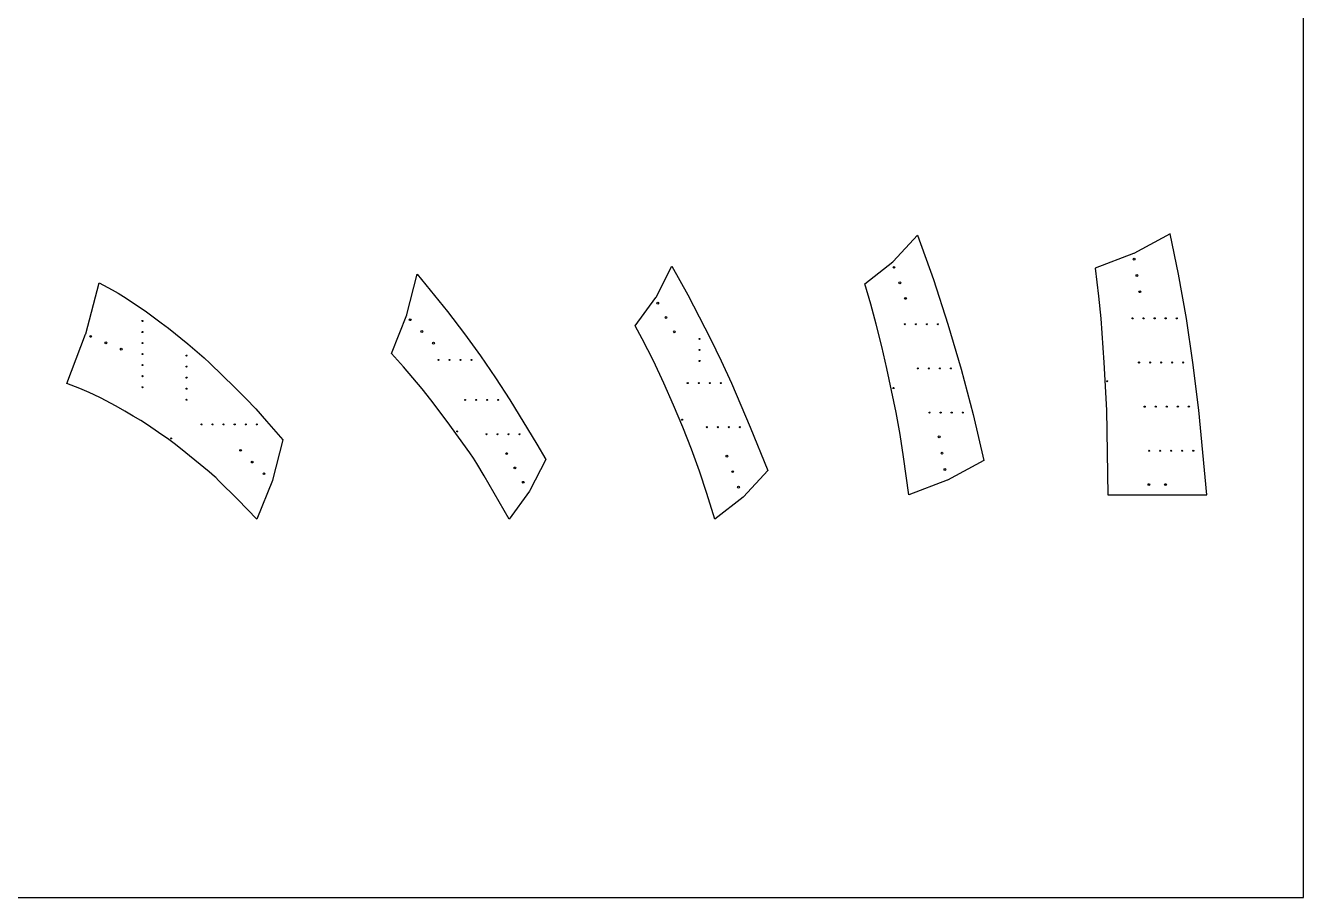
# Model space of a CAD drawing. Extents: x -420 to 2454, y -295 to 739.
# Drawn here: x 548.1 to 1011.1, y -99.1 to 217 of the extents above; entities that cross this region are included whole.
import ezdxf

# ---------------------------------------------------------------- set-up
doc = ezdxf.new("R2010")
doc.units = 0
doc.header["$MEASUREMENT"] = 0
doc.header["$PDMODE"] = 32
doc.header["$PDSIZE"] = 0.38
doc.layers.get('0').update_dxf_attribs({"linetype": 'CONTINUOUS'})
for name, color, linetype in [('DEFAULT', 7, 'CONTINUOUS'), ('DRILLING', 3, 'CONTINUOUS'), ('ENGRAVE', 4, 'CONTINUOUS')]:
    doc.layers.add(name, color=color, linetype=linetype)

# ---------------------------------------------------------------- blocks, each defined once
blk = doc.blocks.new('_U1035')
at = {"layer": 'ENGRAVE'}
blk.add_point((0, 0), dxfattribs=at)
blk = doc.blocks.new('_U1036')
at = {"layer": 'ENGRAVE', "color": 0, "linetype": 'ByBlock'}
for p in [(0, 0), (4, 0), (8, 0), (12, 0), (16, 0)]:
    blk.add_blockref('_U1035', p, dxfattribs=at)
blk = doc.blocks.new('_U1033')
at = {"layer": 'ENGRAVE'}
blk.add_point((0, 0), dxfattribs=at)
blk = doc.blocks.new('_U1034')
at = {"layer": 'ENGRAVE', "color": 0, "linetype": 'ByBlock'}
for p in [(0, 0), (4, 0), (8, 0), (12, 0), (16, 0)]:
    blk.add_blockref('_U1033', p, dxfattribs=at)
blk = doc.blocks.new('_U1031')
at = {"layer": 'ENGRAVE'}
blk.add_point((0, 0), dxfattribs=at)
blk = doc.blocks.new('_U1032')
at = {"layer": 'ENGRAVE', "color": 0, "linetype": 'ByBlock'}
for p in [(0, 0), (4, 0), (8, 0), (12, 0), (16, 0)]:
    blk.add_blockref('_U1031', p, dxfattribs=at)
blk = doc.blocks.new('_U1029')
at = {"layer": 'ENGRAVE'}
blk.add_point((0, 0), dxfattribs=at)
blk = doc.blocks.new('_U1030')
at = {"layer": 'ENGRAVE', "color": 0, "linetype": 'ByBlock'}
for p in [(0, 0), (4, 0), (8, 0), (12, 0), (16, 0)]:
    blk.add_blockref('_U1029', p, dxfattribs=at)
blk = doc.blocks.new('_U1027')
at = {"layer": 'ENGRAVE'}
blk.add_point((0, 0), dxfattribs=at)
blk = doc.blocks.new('_U1028')
at = {"layer": 'ENGRAVE', "color": 0, "linetype": 'ByBlock'}
for p in [(0, 0), (4, 0), (8, 0), (12, 0)]:
    blk.add_blockref('_U1027', p, dxfattribs=at)
blk = doc.blocks.new('_U1025')
at = {"layer": 'ENGRAVE'}
blk.add_point((0, 0), dxfattribs=at)
blk = doc.blocks.new('_U1026')
at = {"layer": 'ENGRAVE', "color": 0, "linetype": 'ByBlock'}
for p in [(0, 0), (4, 0), (8, 0), (12, 0)]:
    blk.add_blockref('_U1025', p, dxfattribs=at)
blk = doc.blocks.new('_U1023')
at = {"layer": 'ENGRAVE'}
blk.add_point((0, 0), dxfattribs=at)
blk = doc.blocks.new('_U1024')
at = {"layer": 'ENGRAVE', "color": 0, "linetype": 'ByBlock'}
for p in [(0, 0), (4, 0), (8, 0), (12, 0)]:
    blk.add_blockref('_U1023', p, dxfattribs=at)
blk = doc.blocks.new('_U1021')
at = {"layer": 'ENGRAVE'}
blk.add_point((0, 0), dxfattribs=at)
blk = doc.blocks.new('_U1022')
at = {"layer": 'ENGRAVE', "color": 0, "linetype": 'ByBlock'}
for p in [(0, 0), (4, 0), (8, 0)]:
    blk.add_blockref('_U1021', p, dxfattribs=at)
blk = doc.blocks.new('_U1019')
at = {"layer": 'ENGRAVE'}
blk.add_point((0, 0), dxfattribs=at)
blk = doc.blocks.new('_U1020')
at = {"layer": 'ENGRAVE', "color": 0, "linetype": 'ByBlock'}
for p in [(0, 0), (4, 0), (8, 0), (12, 0)]:
    blk.add_blockref('_U1019', p, dxfattribs=at)
blk = doc.blocks.new('_U1017')
at = {"layer": 'ENGRAVE'}
blk.add_point((0, 0), dxfattribs=at)
blk = doc.blocks.new('_U1018')
at = {"layer": 'ENGRAVE', "color": 0, "linetype": 'ByBlock'}
for p in [(0, 0), (4, 0), (8, 0), (12, 0)]:
    blk.add_blockref('_U1017', p, dxfattribs=at)
blk = doc.blocks.new('_U1015')
at = {"layer": 'ENGRAVE'}
blk.add_point((0, 0), dxfattribs=at)
blk = doc.blocks.new('_U1016')
at = {"layer": 'ENGRAVE', "color": 0, "linetype": 'ByBlock'}
for p in [(0, 0), (4, 0), (8, 0), (12, 0)]:
    blk.add_blockref('_U1015', p, dxfattribs=at)
blk = doc.blocks.new('_U1013')
at = {"layer": 'ENGRAVE'}
blk.add_point((0, 0), dxfattribs=at)
blk = doc.blocks.new('_U1014')
at = {"layer": 'ENGRAVE', "color": 0, "linetype": 'ByBlock'}
for p in [(0, 0), (4, 0), (8, 0), (12, 0)]:
    blk.add_blockref('_U1013', p, dxfattribs=at)
blk = doc.blocks.new('_U1011')
at = {"layer": 'ENGRAVE'}
blk.add_point((0, 0), dxfattribs=at)
blk = doc.blocks.new('_U1012')
at = {"layer": 'ENGRAVE', "color": 0, "linetype": 'ByBlock'}
for p in [(0, 0), (4, 0), (8, 0), (12, 0)]:
    blk.add_blockref('_U1011', p, dxfattribs=at)
blk = doc.blocks.new('_U1009')
at = {"layer": 'ENGRAVE'}
blk.add_point((0, 0), dxfattribs=at)
blk = doc.blocks.new('_U1010')
at = {"layer": 'ENGRAVE', "color": 0, "linetype": 'ByBlock'}
for p in [(0, 0), (4, 0), (8, 0), (12, 0), (16, 0)]:
    blk.add_blockref('_U1009', p, dxfattribs=at)
blk = doc.blocks.new('_U1007')
at = {"layer": 'ENGRAVE'}
blk.add_point((0, 0), dxfattribs=at)
blk = doc.blocks.new('_U1008')
at = {"layer": 'ENGRAVE', "color": 0, "linetype": 'ByBlock'}
for p in [(0, 0), (4, 0), (8, 0), (12, 0), (16, 0), (20, 0), (24, 0)]:
    blk.add_blockref('_U1007', p, dxfattribs=at)
blk = doc.blocks.new('_U1005')
at = {"layer": 'ENGRAVE'}
blk.add_point((0, 0), dxfattribs=at)
blk = doc.blocks.new('_U1006')
at = {"layer": 'ENGRAVE', "color": 0, "linetype": 'ByBlock'}
for p in [(0, 0), (4, 0), (8, 0), (12, 0), (16, 0), (20, 0)]:
    blk.add_blockref('_U1005', p, dxfattribs=at)

msp = doc.modelspace()

# ---------------------------------------------------------------- linework, layer by layer
for p, q in [((862.41915, 131.46526), (871.23706, 140.97422)), ((871.23706, 140.97422), (876.99028, 124.94842)), ((962.77571, 141.52281), (949.6622, 134.37871)), ((965.78103, 126.84655), (962.77571, 141.52281)), ((949.54084, 134.32276), (935.59188, 128.99089)), ((949.6622, 134.37871), (949.54084, 134.32276)), ((776.52119, 118.50587), (782.26934, 129.79394)), ((782.26934, 129.79394), (788.01254, 119.40194)), ((852.13474, 123.31622), (862.30623, 131.36088)), ((862.30623, 131.36088), (862.41915, 131.46526)), ((686.26301, 112.21976), (689.96441, 126.84049)), ((689.96441, 126.84049), (700.96404, 113.29254)), ((935.59188, 128.99089), (936.80994, 118.84655)), ((968.7165, 110.84655), (965.78103, 126.84655)), ((569.87269, 105.20641), (574.72823, 123.69759)), ((574.72823, 123.69759), (579.44534, 121.19678)), ((579.44534, 121.19678), (581.68451, 119.92328)), ((854.30578, 116.00921), (852.13474, 123.31622)), ((876.99028, 124.94842), (882.27541, 108.76221)), ((581.68451, 119.92328), (583.51935, 118.8041)), ((583.51935, 118.8041), (587.09773, 116.42726)), ((587.09773, 116.42726), (591.86308, 113.15918)), ((768.99081, 108.12536), (776.43895, 118.37167)), ((776.43895, 118.37167), (776.52119, 118.50587)), ((788.01254, 119.40194), (796.20071, 103.40194)), ((856.32659, 108.7022), (854.30578, 116.00921)), ((936.80994, 118.84655), (937.61079, 110.84655)), ((591.86308, 113.15918), (597.2546, 109.27604)), ((680.62277, 98.08987), (686.22212, 112.09392)), ((686.22212, 112.09392), (686.26301, 112.21976)), ((700.96404, 113.29254), (707.09479, 105.29254)), ((597.2546, 109.27604), (599.85647, 107.27672)), ((599.85647, 107.27672), (606.82565, 101.57797)), ((771.52301, 103.40194), (768.99081, 108.12536)), ((858.32251, 100.7022), (856.32659, 108.7022)), ((882.27541, 108.76221), (887.088, 92.42927)), ((937.61079, 110.84655), (938.7567, 94.84655)), ((971.03745, 94.84655), (968.7165, 110.84655)), ((563.08274, 87.22317), (569.84092, 105.10689)), ((569.84092, 105.10689), (569.87269, 105.20641)), ((707.09479, 105.29254), (712.88642, 97.29254)), ((775.54806, 95.40194), (771.52301, 103.40194)), ((796.20071, 103.40194), (800.1004, 95.40194)), ((606.82565, 101.57797), (612.7818, 96.48563)), ((684.98374, 93.29254), (680.62277, 98.08987)), ((712.88642, 97.29254), (718.32393, 89.29254)), ((860.15435, 92.7022), (858.32251, 100.7022)), ((612.7818, 96.48563), (614.85498, 94.5986)), ((614.85498, 94.5986), (623.93321, 85.76687)), ((688.44577, 89.29254), (684.98374, 93.29254)), ((779.2918, 87.40194), (775.54806, 95.40194)), ((800.1004, 95.40194), (803.82526, 87.40194)), ((863.48506, 76.7022), (860.15435, 92.7022)), ((938.7567, 94.84655), (939.67266, 77.51321)), ((973.23376, 77.51321), (971.03745, 94.84655)), ((691.76265, 85.29254), (688.44577, 89.29254)), ((718.32393, 89.29254), (723.4921, 81.29254)), ((887.088, 92.42927), (891.42398, 75.96338)), ((567.78994, 85.37954), (563.08274, 87.22317)), ((571.0863, 83.99703), (567.78994, 85.37954)), ((572.94909, 83.14038), (571.0863, 83.99703)), ((623.93321, 85.76687), (627.85298, 81.84609)), ((694.94681, 81.29254), (691.76265, 85.29254)), ((782.8229, 79.40194), (779.2918, 87.40194)), ((803.82526, 87.40194), (810.67097, 71.40194)), ((575.1881, 82.03698), (572.94909, 83.14038)), ((580.9577, 78.97341), (575.1881, 82.03698)), ((584.10035, 77.21129), (580.9577, 78.97341)), ((627.85298, 81.84609), (631.50117, 78.03162)), ((700.84727, 73.48756), (694.94681, 81.29254)), ((723.4921, 81.29254), (733.28436, 65.29254)), ((786.16284, 71.40194), (782.8229, 79.40194)), ((587.11156, 75.45207), (584.10035, 77.21129)), ((589.81079, 73.79258), (587.11156, 75.45207)), ((631.50117, 78.03162), (635.42614, 73.6363)), ((864.90595, 68.7022), (863.48506, 76.7022)), ((891.42398, 75.96338), (895.27969, 59.37846)), ((939.67266, 77.51321), (940.16553, 46.84655)), ((976.0167, 46.84655), (973.23376, 77.51321)), ((592.20528, 72.24767), (589.81079, 73.79258)), ((596.29683, 69.47902), (592.20528, 72.24767)), ((599.95307, 66.92387), (596.29683, 69.47902)), ((635.42614, 73.6363), (641.24976, 66.76658)), ((708.99696, 62.11136), (700.84727, 73.48756)), ((789.31314, 63.40194), (786.16284, 71.40194)), ((810.67097, 71.40194), (816.97341, 55.67396)), ((601.95331, 65.44662), (599.95307, 66.92387)), ((604.27383, 63.65164), (601.95331, 65.44662)), ((641.24976, 66.76658), (637.54835, 52.14585)), ((733.28436, 65.29254), (736.53398, 59.68454)), ((866.17267, 60.7022), (864.90595, 68.7022)), ((614.61159, 55.16021), (604.27383, 63.65164)), ((710.32701, 60.14629), (708.99696, 62.11136)), ((792.2428, 55.40194), (789.31314, 63.40194)), ((868.09586, 46.84655), (866.17267, 60.7022)), ((711.58762, 58.19989), (710.32701, 60.14629)), ((714.27931, 53.77803), (711.58762, 58.19989)), ((736.53398, 59.68454), (730.78583, 48.39647)), ((816.97341, 55.67396), (808.1555, 46.165)), ((895.27969, 59.37846), (882.16618, 52.23436)), ((616.50774, 53.55202), (614.61159, 55.16021)), ((616.97898, 53.12799), (616.50774, 53.55202)), ((618.03291, 52.12396), (616.97898, 53.12799)), ((624.95567, 45.23174), (618.03291, 52.12396)), ((637.50747, 52.02001), (631.90811, 38.01596)), ((637.54835, 52.14585), (637.50747, 52.02001)), ((723.25545, 38.01596), (714.27931, 53.77803)), ((794.93317, 47.40194), (792.2428, 55.40194)), ((882.04482, 52.17842), (868.09586, 46.84655)), ((882.16618, 52.23436), (882.04482, 52.17842)), ((730.70359, 48.26227), (723.25545, 38.01596)), ((730.78583, 48.39647), (730.70359, 48.26227)), ((797.87109, 38.01595), (794.93317, 47.40194)), ((940.16553, 46.84655), (976.0167, 46.84655)), ((631.90811, 38.01596), (624.95567, 45.23174)), ((808.04259, 46.06062), (797.87109, 38.01595)), ((808.1555, 46.165), (808.04259, 46.06062))]:
    msp.add_line(p, q)
at = {"layer": 'DEFAULT'}
for p, q in [((1011.07527, -99.05419), (1011.07527, 738.84945)), ((21.56396, -99.05419), (1011.07527, -99.05419))]:
    msp.add_line(p, q, dxfattribs=at)
at = {"layer": 'DRILLING'}
for centre in [(862.73173, 129.33342), (949.70254, 132.30204), (950.74004, 126.39242), (864.82341, 123.70982), (951.77755, 120.4828), (777.13008, 116.36157), (866.91508, 118.08621), (780.13008, 111.16542), (687.41229, 110.34124), (571.67381, 104.30437), (577.21046, 101.99233), (691.64968, 106.09336), (695.88708, 101.84549), (783.13008, 105.96927), (582.74711, 99.6803), (879.09402, 67.88655), (625.98545, 63.01097), (722.39472, 61.84063), (802.19307, 60.90396), (880.13153, 61.97693), (630.22284, 58.76309), (725.39472, 56.64448), (804.28474, 55.28036), (881.16903, 56.06731), (634.46024, 54.51521), (728.39472, 51.44833), (806.37642, 49.65676), (955.09112, 50.59655), (961.09112, 50.59655)]:
    msp.add_circle(centre, 0.3225, dxfattribs=at)
at = {"layer": 'ENGRAVE'}
for p in [(940.00412, 88.04936), (862.54713, 85.59584), (785.94888, 74.11544), (704.50142, 69.87601), (600.79466, 67.33911)]:
    msp.add_point(p, dxfattribs=at)

# ---------------------------------------------------------------- block references
for name, p, rotation in [('_U1008', (590.42053, 85.8972), 89.99999999999676), ('_U1022', (792.29387, 95.40194), 90.00000000000001), ('_U1010', (606.42053, 81.35129), 89.99999999999676)]:
    msp.add_blockref(name, p, dxfattribs=dict(at, rotation=rotation))
for name, p in [('_U1028', (866.64946, 108.7022)), ('_U1036', (949.16908, 110.84655)), ('_U1014', (697.67107, 95.78034)), ('_U1026', (871.34784, 92.7022)), ('_U1034', (951.50532, 94.84655)), ('_U1020', (787.98133, 87.40194)), ('_U1012', (707.3448, 81.29254)), ('_U1032', (953.55981, 78.84655)), ('_U1024', (875.63154, 76.7022)), ('_U1006', (611.84577, 72.41549)), ('_U1018', (794.88279, 71.40194)), ('_U1016', (715.08439, 68.85192)), ('_U1030', (955.17065, 62.84655))]:
    msp.add_blockref(name, p, dxfattribs=at)

doc.saveas('drawing.dxf')
